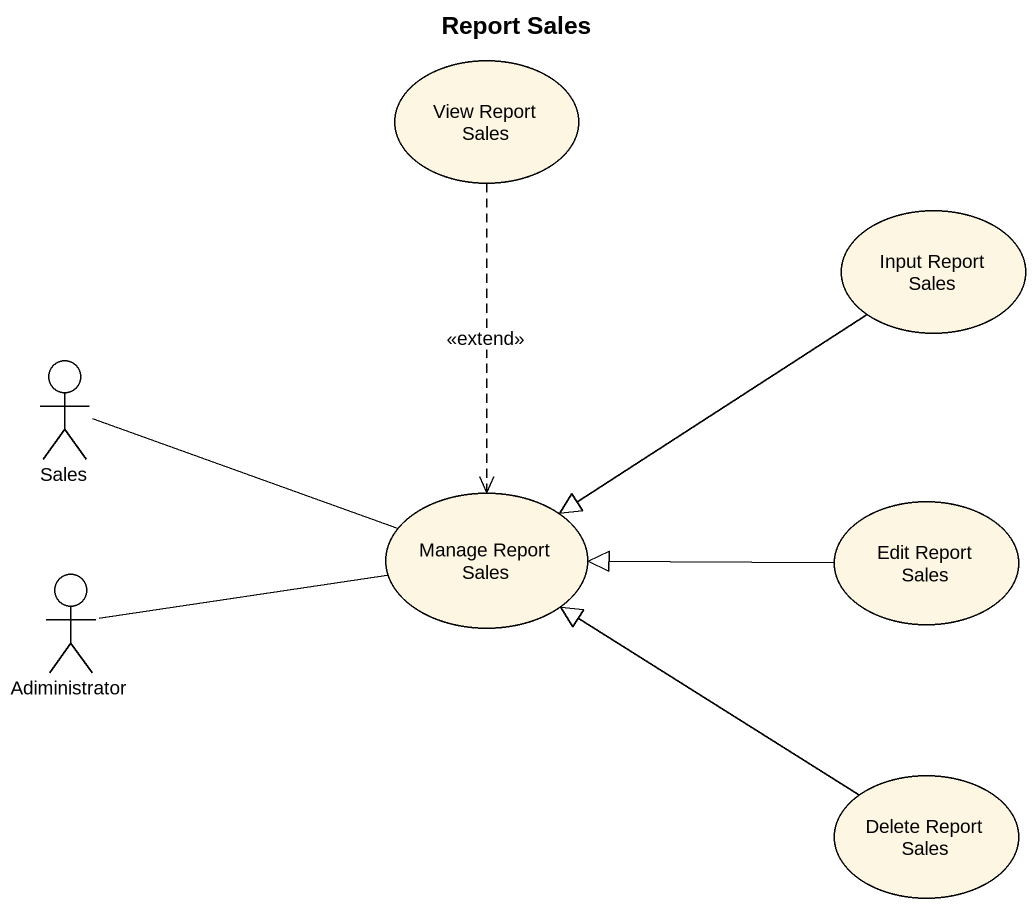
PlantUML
@startuml
title Report Sales
usecase "View Report Sales" as View_Report_Sales
usecase "Input Report Sales" as Input_Report_Sales
actor Sales
usecase "Manage Report Sales" as Manage_Report_Sales
actor Adiministrator
usecase "Edit Report Sales" as Edit_Report_Sales
usecase "Delete Report Sales" as Delete_Report_Sales
View_Report_Sales ..> Manage_Report_Sales : <<extend>>
Input_Report_Sales --|> Manage_Report_Sales
Sales -right- Manage_Report_Sales
Adiministrator -right- Manage_Report_Sales
Edit_Report_Sales -left-|> Manage_Report_Sales
Delete_Report_Sales -up-|> Manage_Report_Sales
@enduml
